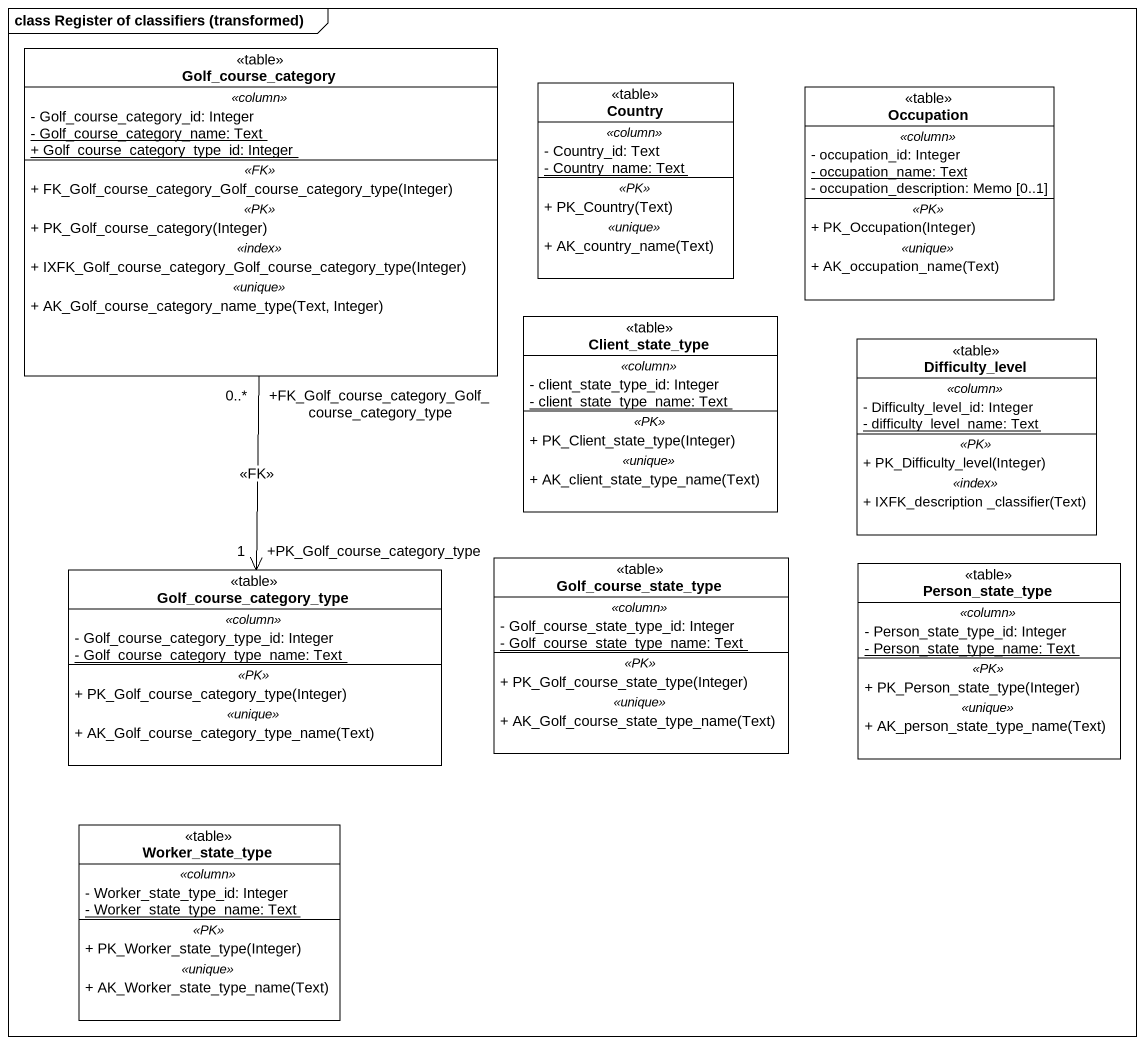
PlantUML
@startuml
mainframe class Register of classifiers (transformed)
hide circle
hide empty members
skinparam classAttributeIconSize 0
class Golf_course_category <<table>> {
  .. <<column>> ..
  - Golf_course_category_id: Integer
  {static} - Golf_course_category_name: Text
  {static} + Golf_course_category_type_id: Integer
  .. <<FK>> ..
  + FK_Golf_course_category_Golf_course_category_type(Integer)
  .. <<PK>> ..
  + PK_Golf_course_category(Integer)
  .. <<index>> ..
  + IXFK_Golf_course_category_Golf_course_category_type(Integer)
  .. <<unique>> ..
  + AK_Golf_course_category_name_type(Text, Integer)
}
class Country <<table>> {
  .. <<column>> ..
  - Country_id: Text
  {static} - Country_name: Text
  .. <<PK>> ..
  + PK_Country(Text)
  .. <<unique>> ..
  + AK_country_name(Text)
}
class Occupation <<table>> {
  .. <<column>> ..
  - occupation_id: Integer
  {static} - occupation_name: Text
  - occupation_description: Memo [0..1]
  .. <<PK>> ..
  + PK_Occupation(Integer)
  .. <<unique>> ..
  + AK_occupation_name(Text)
}
class Client_state_type <<table>> {
  .. <<column>> ..
  - client_state_type_id: Integer
  {static} - client_state_type_name: Text
  .. <<PK>> ..
  + PK_Client_state_type(Integer)
  .. <<unique>> ..
  + AK_client_state_type_name(Text)
}
class Difficulty_level <<table>> {
  .. <<column>> ..
  - Difficulty_level_id: Integer
  {static} - difficulty_level_name: Text
  .. <<PK>> ..
  + PK_Difficulty_level(Integer)
  .. <<index>> ..
  + IXFK_description _classifier(Text)
}
class Golf_course_category_type <<table>> {
  .. <<column>> ..
  - Golf_course_category_type_id: Integer
  {static} - Golf_course_category_type_name: Text
  .. <<PK>> ..
  + PK_Golf_course_category_type(Integer)
  .. <<unique>> ..
  + AK_Golf_course_category_type_name(Text)
}
class Golf_course_state_type <<table>> {
  .. <<column>> ..
  - Golf_course_state_type_id: Integer
  {static} - Golf_course_state_type_name: Text
  .. <<PK>> ..
  + PK_Golf_course_state_type(Integer)
  .. <<unique>> ..
  + AK_Golf_course_state_type_name(Text)
}
class Person_state_type <<table>> {
  .. <<column>> ..
  - Person_state_type_id: Integer
  {static} - Person_state_type_name: Text
  .. <<PK>> ..
  + PK_Person_state_type(Integer)
  .. <<unique>> ..
  + AK_person_state_type_name(Text)
}
class Worker_state_type <<table>> {
  .. <<column>> ..
  - Worker_state_type_id: Integer
  {static} - Worker_state_type_name: Text
  .. <<PK>> ..
  + PK_Worker_state_type(Integer)
  .. <<unique>> ..
  + AK_Worker_state_type_name(Text)
}
Golf_course_category "+FK_Golf_course_category_Golf_course_category_type\n0..*" --> "+PK_Golf_course_category_type\n1" Golf_course_category_type : <<FK>>
@enduml
